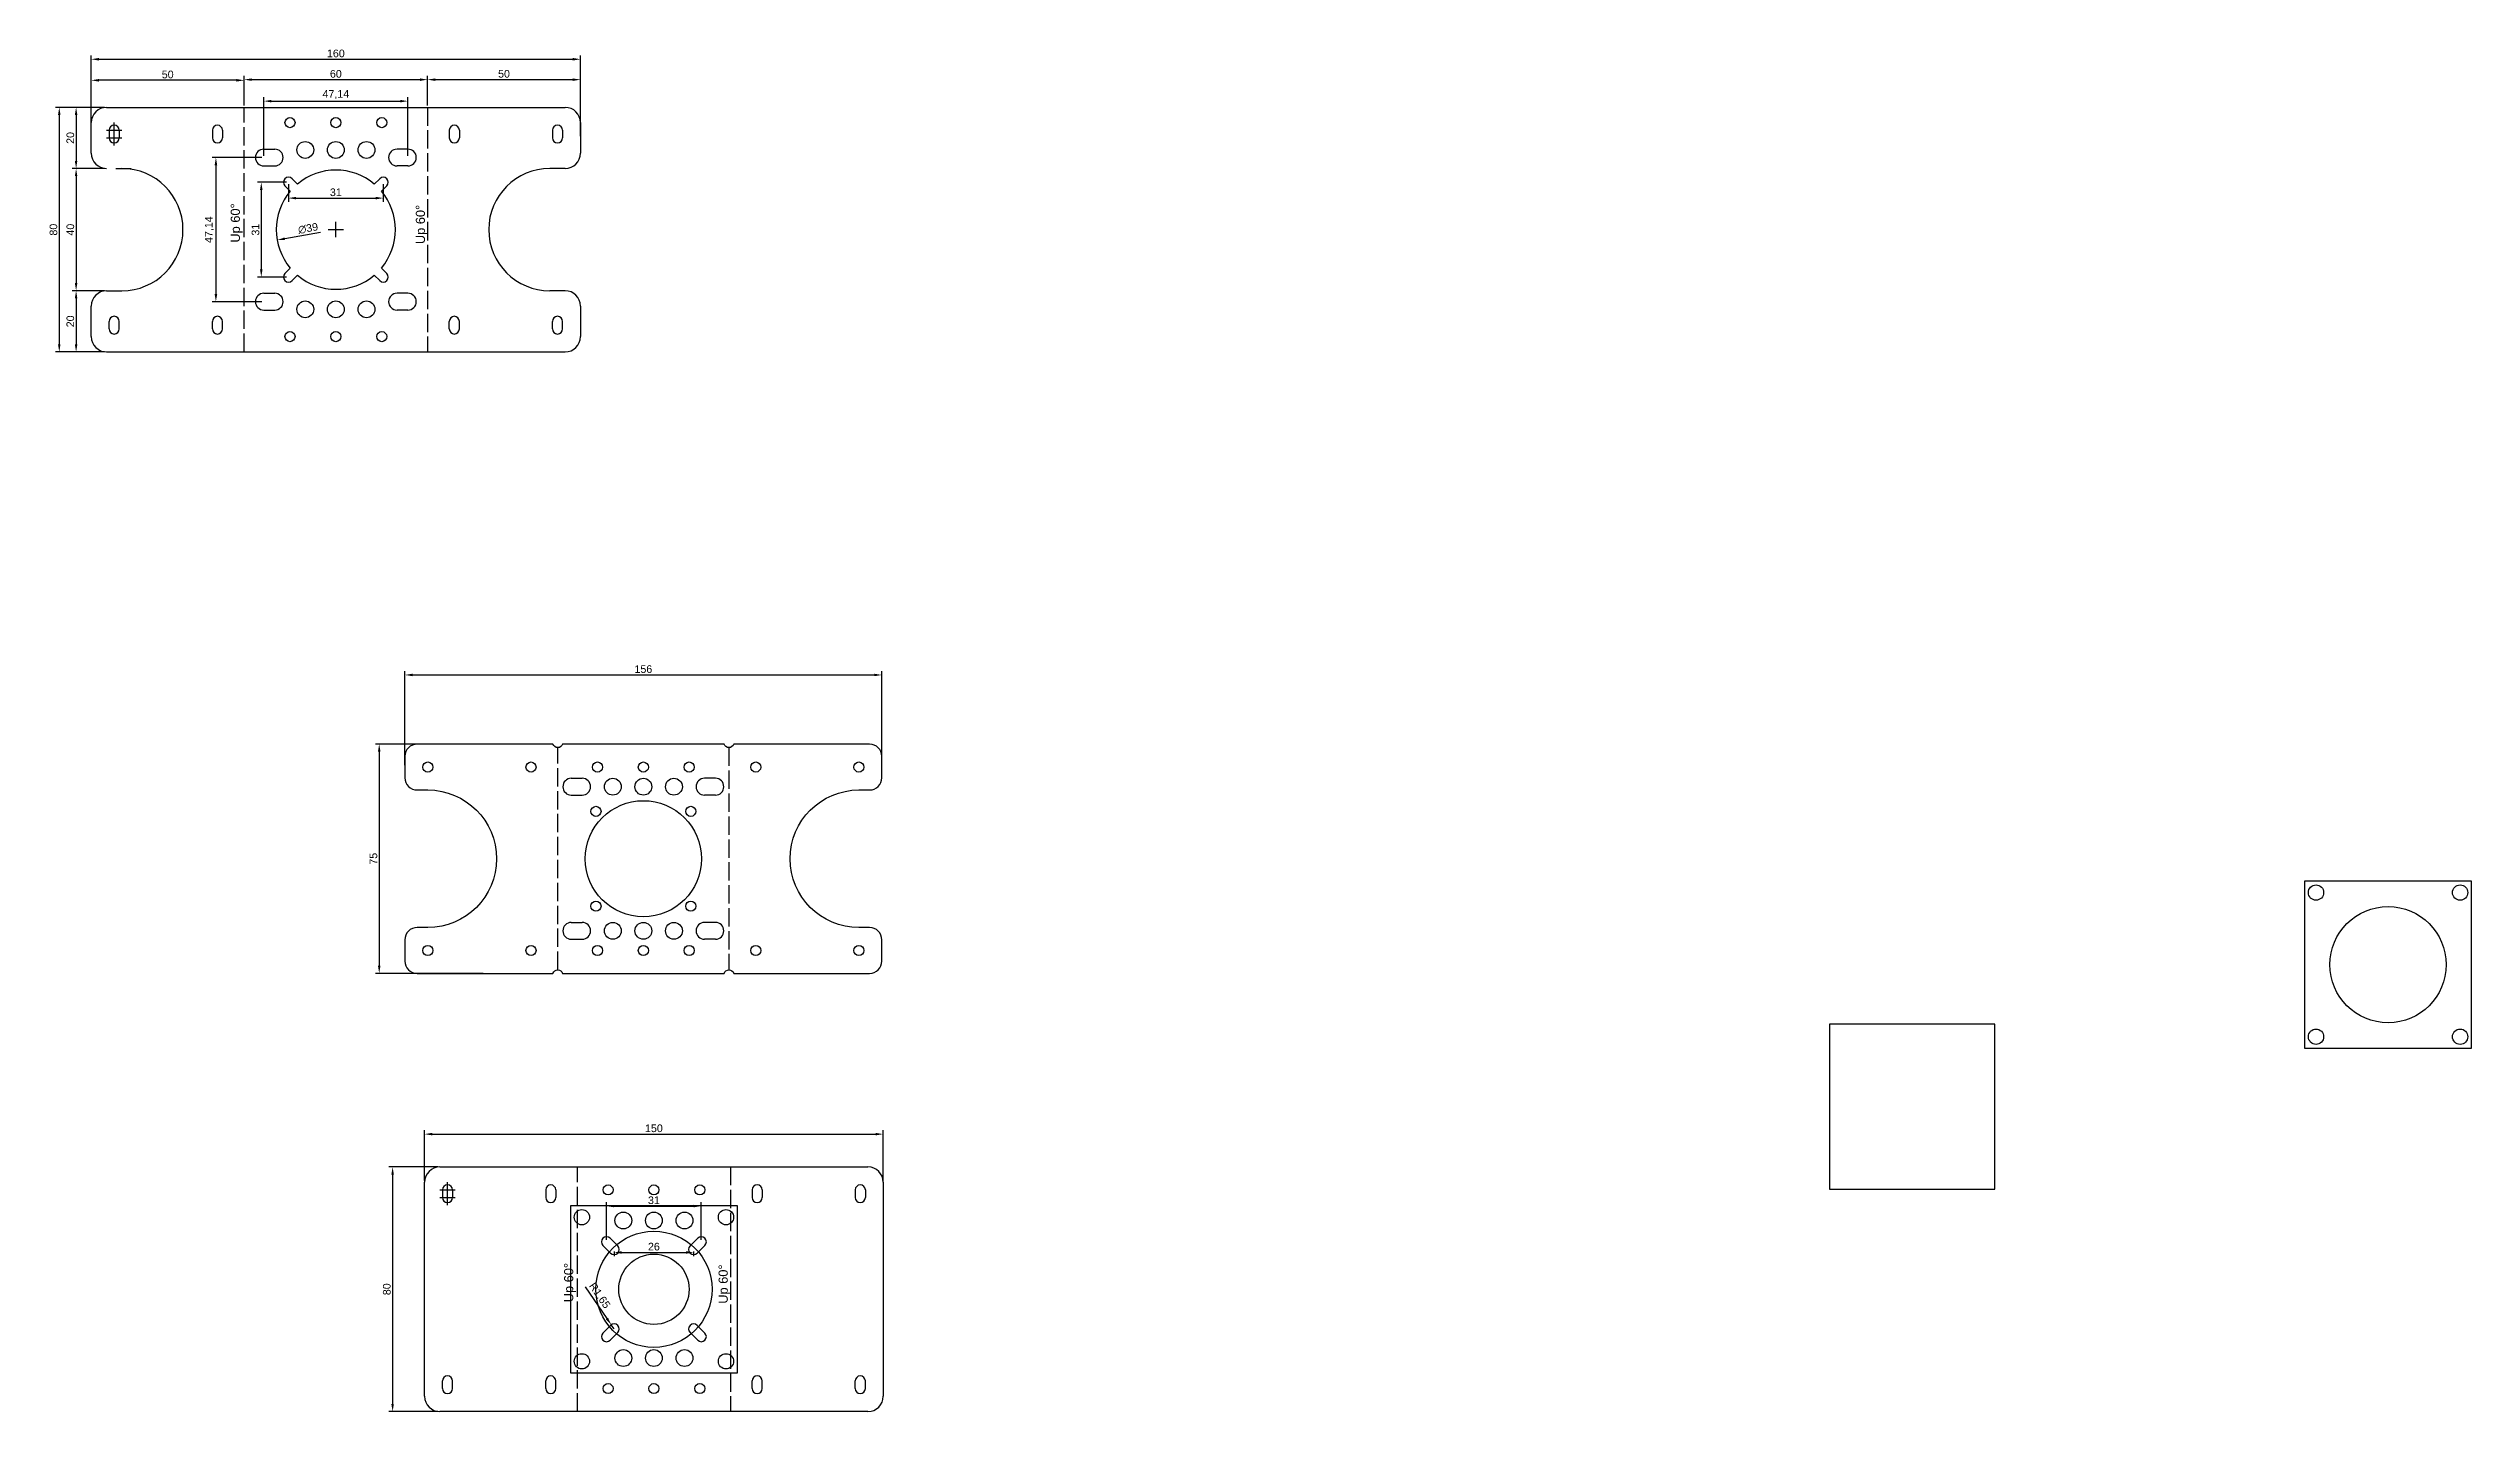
# Model space of a CAD drawing. Header units: millimetres. Extents: x -732 to 1284, y -422 to 234.
# Drawn here: x 492 to 1284, y -212 to 234 of the extents above; entities that cross this region are included whole.
import ezdxf

# ---------------------------------------------------------------- set-up
doc = ezdxf.new("R2010")
doc.units = ezdxf.units.MM
doc.linetypes.add('ACAD_ISO02W100', pattern=[15, 12, -3])
doc.layers.add('BORDER', color=7, linetype='Continuous')
doc.layers.add('outline', color=6, linetype='Continuous')
doc.layers.add('Izmeri', color=1, linetype='Continuous', lineweight=25)
doc.styles.get("Standard").update_dxf_attribs({"font": 'Arial.ttf'})
doc.dimstyles.new('ISO-25', dxfattribs={"dimtxt": 2.5, "dimasz": 2.5, "dimexe": 1.25, "dimexo": 0.625, "dimtad": 1, "dimtxsty": 'Standard', "dimcen": 2.5, "dimadec": 0, "dimazin": 0, "dimtfac": 1, "dimtmove": 0, "dimatfit": 3, "dimfxl": 1, "dimarcsym": 0})

# ---------------------------------------------------------------- blocks, each defined once
blk = doc.blocks.new('*D85')
at = {"layer": 'Defpoints', "color": 0, "transparency": 16777216}
for p in [(510.61, 214.53), (495.15, 134.53), (510.61, 134.53)]:
    blk.add_point(p, dxfattribs=at)
at = {"layer": 'Izmeri', "color": 0, "lineweight": -2, "transparency": 16777216}
for p, q in [((509.99, 214.53), (493.9, 214.53)), ((495.15, 212.03), (495.15, 137.03)), ((509.99, 134.53), (493.9, 134.53))]:
    blk.add_line(p, q, dxfattribs=at)
at = {"layer": 'Izmeri', "color": 0, "transparency": 16777216}
for points in [[(494.73, 212.03), (495.56, 212.03), (495.15, 214.53)], [(494.73, 137.03), (495.56, 137.03), (495.15, 134.53)]]:
    blk.add_solid(points, dxfattribs=at)
at = {"layer": 'Izmeri', "color": 0, "transparency": 16777216, "insert": (493.25, 174.53), "char_height": 2.5, "attachment_point": 5, "rotation": 90}
blk.add_mtext('80', dxfattribs=at)
blk = doc.blocks.new('*D86')
at = {"layer": 'Defpoints', "color": 0, "transparency": 16777216}
for p in [(510.61, 214.53), (500.66, 194.53), (510.61, 194.53)]:
    blk.add_point(p, dxfattribs=at)
at = {"layer": 'Izmeri', "color": 0, "lineweight": -2, "transparency": 16777216}
for p, q in [((509.99, 214.53), (499.41, 214.53)), ((500.66, 212.03), (500.66, 197.03)), ((509.99, 194.53), (499.41, 194.53))]:
    blk.add_line(p, q, dxfattribs=at)
at = {"layer": 'Izmeri', "color": 0, "transparency": 16777216}
for points in [[(500.24, 212.03), (501.07, 212.03), (500.66, 214.53)], [(500.24, 197.03), (501.07, 197.03), (500.66, 194.53)]]:
    blk.add_solid(points, dxfattribs=at)
at = {"layer": 'Izmeri', "color": 0, "transparency": 16777216, "insert": (498.77, 204.53), "char_height": 2.5, "attachment_point": 5, "rotation": 90}
blk.add_mtext('20', dxfattribs=at)
blk = doc.blocks.new('*D87')
at = {"layer": 'Defpoints', "color": 0, "transparency": 16777216}
for p in [(510.61, 194.53), (500.66, 154.53), (510.61, 154.53)]:
    blk.add_point(p, dxfattribs=at)
at = {"layer": 'Izmeri', "color": 0, "lineweight": -2, "transparency": 16777216}
for p, q in [((509.99, 194.53), (499.41, 194.53)), ((500.66, 192.03), (500.66, 157.03)), ((509.99, 154.53), (499.41, 154.53))]:
    blk.add_line(p, q, dxfattribs=at)
at = {"layer": 'Izmeri', "color": 0, "transparency": 16777216}
for points in [[(500.24, 192.03), (501.07, 192.03), (500.66, 194.53)], [(500.24, 157.03), (501.07, 157.03), (500.66, 154.53)]]:
    blk.add_solid(points, dxfattribs=at)
at = {"layer": 'Izmeri', "color": 0, "transparency": 16777216, "insert": (498.77, 174.53), "char_height": 2.5, "attachment_point": 5, "rotation": 90}
blk.add_mtext('40', dxfattribs=at)
blk = doc.blocks.new('*D88')
at = {"layer": 'Defpoints', "color": 0, "transparency": 16777216}
for p in [(510.61, 154.53), (500.66, 134.53), (510.61, 134.53)]:
    blk.add_point(p, dxfattribs=at)
at = {"layer": 'Izmeri', "color": 0, "lineweight": -2, "transparency": 16777216}
for p, q in [((509.99, 154.53), (499.41, 154.53)), ((500.66, 152.03), (500.66, 137.03)), ((509.99, 134.53), (499.41, 134.53))]:
    blk.add_line(p, q, dxfattribs=at)
at = {"layer": 'Izmeri', "color": 0, "transparency": 16777216}
for points in [[(500.24, 152.03), (501.07, 152.03), (500.66, 154.53)], [(500.24, 137.03), (501.07, 137.03), (500.66, 134.53)]]:
    blk.add_solid(points, dxfattribs=at)
at = {"layer": 'Izmeri', "color": 0, "transparency": 16777216, "insert": (498.77, 144.53), "char_height": 2.5, "attachment_point": 5, "rotation": 90}
blk.add_mtext('20', dxfattribs=at)
blk = doc.blocks.new('*D99')
at = {"layer": 'Defpoints', "color": 0, "transparency": 16777216}
for p in [(619.64, -132.09), (604.18, -212.09), (619.64, -212.09)]:
    blk.add_point(p, dxfattribs=at)
at = {"layer": 'Izmeri', "color": 0, "lineweight": -2, "transparency": 16777216}
for p, q in [((619.02, -132.09), (602.93, -132.09)), ((604.18, -134.59), (604.18, -209.59)), ((619.02, -212.09), (602.93, -212.09))]:
    blk.add_line(p, q, dxfattribs=at)
at = {"layer": 'Izmeri', "color": 0, "transparency": 16777216}
for points in [[(603.76, -134.59), (604.59, -134.59), (604.18, -132.09)], [(603.76, -209.59), (604.59, -209.59), (604.18, -212.09)]]:
    blk.add_solid(points, dxfattribs=at)
at = {"layer": 'Izmeri', "color": 0, "transparency": 16777216, "insert": (602.28, -172.09), "char_height": 2.5, "attachment_point": 5, "rotation": 90}
blk.add_mtext('80', dxfattribs=at)
blk = doc.blocks.new('*D103')
at = {"layer": 'Defpoints', "color": 0, "transparency": 16777216}
for p in [(764.64, -121.35), (614.64, -137.09), (764.64, -137.09)]:
    blk.add_point(p, dxfattribs=at)
at = {"layer": 'Izmeri', "color": 0, "lineweight": -2, "transparency": 16777216}
for p, q in [((614.64, -136.47), (614.64, -120.1)), ((617.14, -121.35), (762.14, -121.35)), ((764.64, -136.47), (764.64, -120.1))]:
    blk.add_line(p, q, dxfattribs=at)
at = {"layer": 'Izmeri', "color": 0, "transparency": 16777216}
for points in [[(617.14, -120.93), (617.14, -121.76), (614.64, -121.35)], [(762.14, -120.93), (762.14, -121.76), (764.64, -121.35)]]:
    blk.add_solid(points, dxfattribs=at)
at = {"layer": 'Izmeri', "color": 0, "transparency": 16777216, "insert": (689.64, -119.45), "char_height": 2.5, "attachment_point": 5}
blk.add_mtext('150', dxfattribs=at)
blk = doc.blocks.new('*D111')
at = {"layer": 'Defpoints', "color": 0, "transparency": 16777216}
for p in [(676.64, -159.09), (702.64, -159.09), (702.64, -160.05)]:
    blk.add_point(p, dxfattribs=at)
at = {"layer": 'Izmeri', "color": 0, "lineweight": -2, "transparency": 16777216}
for p, q in [((676.64, -159.72), (676.64, -161.3)), ((679.14, -160.05), (700.14, -160.05)), ((702.64, -159.72), (702.64, -161.3))]:
    blk.add_line(p, q, dxfattribs=at)
at = {"layer": 'Izmeri', "color": 0, "transparency": 16777216}
for points in [[(679.14, -159.64), (679.14, -160.47), (676.64, -160.05)], [(700.14, -159.64), (700.14, -160.47), (702.64, -160.05)]]:
    blk.add_solid(points, dxfattribs=at)
at = {"layer": 'Izmeri', "color": 0, "transparency": 16777216, "insert": (689.64, -158.16), "char_height": 2.5, "attachment_point": 5}
blk.add_mtext('26', dxfattribs=at)
blk = doc.blocks.new('*D112')
at = {"layer": 'Defpoints', "color": 0, "transparency": 16777216}
for p in [(705.14, -144.88), (674.14, -156.59), (705.14, -156.59)]:
    blk.add_point(p, dxfattribs=at)
at = {"layer": 'Izmeri', "color": 0, "lineweight": -2, "transparency": 16777216}
for p, q in [((674.14, -155.97), (674.14, -143.63)), ((676.64, -144.88), (702.64, -144.88)), ((705.14, -155.97), (705.14, -143.63))]:
    blk.add_line(p, q, dxfattribs=at)
at = {"layer": 'Izmeri', "color": 0, "transparency": 16777216}
for points in [[(676.64, -144.46), (676.64, -145.29), (674.14, -144.88)], [(702.64, -144.46), (702.64, -145.29), (705.14, -144.88)]]:
    blk.add_solid(points, dxfattribs=at)
at = {"layer": 'Izmeri', "color": 0, "transparency": 16777216, "insert": (689.64, -142.99), "char_height": 2.5, "attachment_point": 5}
blk.add_mtext('31', dxfattribs=at)
blk = doc.blocks.new('*D114')
at = {"layer": 'Defpoints', "color": 0, "transparency": 16777216}
for p in [(675.71, -183.73), (676.64, -185.09)]:
    blk.add_point(p, dxfattribs=at)
at = {"layer": 'Izmeri', "color": 0, "lineweight": -2, "transparency": 16777216}
for p, q in [((667.15, -171.27), (674.29, -181.67)), ((676.64, -185.09), (675.71, -183.73))]:
    blk.add_line(p, q, dxfattribs=at)
at = {"layer": 'Izmeri', "color": 0, "transparency": 16777216}
blk.add_solid([(674.64, -181.44), (673.95, -181.91), (675.71, -183.73)], dxfattribs=at)
at = {"layer": 'Izmeri', "color": 0, "transparency": 16777216, "insert": (671.77, -174.24), "char_height": 2.5, "attachment_point": 5, "rotation": 304.47274}
blk.add_mtext('R1,65', dxfattribs=at)
blk = doc.blocks.new('*D116')
at = {"color": 0, "lineweight": -2, "transparency": 16777216}
for p, q in [((608.19, -0.64), (608.19, 30.11)), ((610.69, 28.86), (761.69, 28.86)), ((764.19, -0.64), (764.19, 30.11))]:
    blk.add_line(p, q, dxfattribs=at)
at = {"color": 0, "transparency": 16777216}
for points in [[(610.69, 29.28), (610.69, 28.45), (608.19, 28.86)], [(761.69, 29.28), (761.69, 28.45), (764.19, 28.86)]]:
    blk.add_solid(points, dxfattribs=at)
at = {"layer": 'Defpoints', "color": 0, "transparency": 16777216}
for p in [(764.19, 28.86), (608.19, -1.26), (764.19, -1.26)]:
    blk.add_point(p, dxfattribs=at)
at = {"color": 0, "transparency": 16777216, "insert": (686.19, 30.76), "char_height": 2.5, "attachment_point": 5}
blk.add_mtext('156', dxfattribs=at)
blk = doc.blocks.new('*D117')
at = {"color": 0, "lineweight": -2, "transparency": 16777216}
for p, q in [((633.78, 6.24), (598.55, 6.24)), ((599.8, 3.74), (599.8, -66.26)), ((633.78, -68.76), (598.55, -68.76))]:
    blk.add_line(p, q, dxfattribs=at)
at = {"color": 0, "transparency": 16777216}
for points in [[(599.38, 3.74), (600.21, 3.74), (599.8, 6.24)], [(599.38, -66.26), (600.21, -66.26), (599.8, -68.76)]]:
    blk.add_solid(points, dxfattribs=at)
at = {"layer": 'Defpoints', "color": 0, "transparency": 16777216}
for p in [(634.4, 6.24), (599.8, -68.76), (634.4, -68.76)]:
    blk.add_point(p, dxfattribs=at)
at = {"color": 0, "transparency": 16777216, "insert": (597.91, -31.26), "char_height": 2.5, "attachment_point": 5, "rotation": 90}
blk.add_mtext('75', dxfattribs=at)
blk = doc.blocks.new('*D120')
at = {"layer": 'Defpoints', "color": 0, "transparency": 16777216}
for p in [(609.18, 216.57), (562.04, 198.1), (609.18, 198.1)]:
    blk.add_point(p, dxfattribs=at)
at = {"layer": 'Izmeri', "color": 0, "lineweight": -2, "transparency": 16777216}
for p, q in [((562.04, 198.73), (562.04, 217.82)), ((564.54, 216.57), (606.68, 216.57)), ((609.18, 198.73), (609.18, 217.82))]:
    blk.add_line(p, q, dxfattribs=at)
at = {"layer": 'Izmeri', "color": 0, "transparency": 16777216}
for points in [[(564.54, 216.99), (564.54, 216.16), (562.04, 216.57)], [(606.68, 216.99), (606.68, 216.16), (609.18, 216.57)]]:
    blk.add_solid(points, dxfattribs=at)
at = {"layer": 'Izmeri', "color": 0, "transparency": 16777216, "insert": (585.61, 218.71), "char_height": 2.5, "attachment_point": 5}
blk.add_mtext('47,14', dxfattribs=at)
blk = doc.blocks.new('*D121')
at = {"layer": 'Defpoints', "color": 0, "transparency": 16777216}
for p in [(562.04, 198.1), (546.38, 150.96), (562.04, 150.96)]:
    blk.add_point(p, dxfattribs=at)
at = {"layer": 'Izmeri', "color": 0, "lineweight": -2, "transparency": 16777216}
for p, q in [((561.42, 198.1), (545.13, 198.1)), ((546.38, 195.6), (546.38, 153.46)), ((561.42, 150.96), (545.13, 150.96))]:
    blk.add_line(p, q, dxfattribs=at)
at = {"layer": 'Izmeri', "color": 0, "transparency": 16777216}
for points in [[(545.97, 195.6), (546.8, 195.6), (546.38, 198.1)], [(545.97, 153.46), (546.8, 153.46), (546.38, 150.96)]]:
    blk.add_solid(points, dxfattribs=at)
at = {"layer": 'Izmeri', "color": 0, "transparency": 16777216, "insert": (544.25, 174.53), "char_height": 2.5, "attachment_point": 5, "rotation": 90}
blk.add_mtext('47,14', dxfattribs=at)
blk = doc.blocks.new('*D122')
at = {"layer": 'Defpoints', "color": 0, "transparency": 16777216}
for p in [(665.61, 230.27), (505.61, 204.53), (665.61, 204.53)]:
    blk.add_point(p, dxfattribs=at)
at = {"layer": 'Izmeri', "color": 0, "lineweight": -2, "transparency": 16777216}
for p, q in [((505.61, 205.16), (505.61, 231.52)), ((508.11, 230.27), (663.11, 230.27)), ((665.61, 205.16), (665.61, 231.52))]:
    blk.add_line(p, q, dxfattribs=at)
at = {"layer": 'Izmeri', "color": 0, "transparency": 16777216}
for points in [[(508.11, 230.69), (508.11, 229.85), (505.61, 230.27)], [(663.11, 230.69), (663.11, 229.85), (665.61, 230.27)]]:
    blk.add_solid(points, dxfattribs=at)
at = {"layer": 'Izmeri', "color": 0, "transparency": 16777216, "insert": (585.61, 232.16), "char_height": 2.5, "attachment_point": 5}
blk.add_mtext('160', dxfattribs=at)
blk = doc.blocks.new('*D123')
at = {"layer": 'Defpoints', "color": 0, "transparency": 16777216}
for p in [(505.61, 223.38), (555.61, 214.53), (505.61, 204.53)]:
    blk.add_point(p, dxfattribs=at)
at = {"layer": 'Izmeri', "color": 0, "lineweight": -2, "transparency": 16777216}
for p, q in [((505.61, 205.16), (505.61, 224.63)), ((553.11, 223.38), (508.11, 223.38)), ((555.61, 215.16), (555.61, 224.63))]:
    blk.add_line(p, q, dxfattribs=at)
at = {"layer": 'Izmeri', "color": 0, "transparency": 16777216}
for points in [[(508.11, 223.8), (508.11, 222.97), (505.61, 223.38)], [(553.11, 223.8), (553.11, 222.97), (555.61, 223.38)]]:
    blk.add_solid(points, dxfattribs=at)
at = {"layer": 'Izmeri', "color": 0, "transparency": 16777216, "insert": (530.61, 225.27), "char_height": 2.5, "attachment_point": 5}
blk.add_mtext('50', dxfattribs=at)
blk = doc.blocks.new('*D124')
at = {"layer": 'Defpoints', "color": 0, "transparency": 16777216}
for p in [(665.61, 223.6), (615.61, 214.53), (665.61, 204.53)]:
    blk.add_point(p, dxfattribs=at)
at = {"layer": 'Izmeri', "color": 0, "lineweight": -2, "transparency": 16777216}
for p, q in [((615.61, 215.16), (615.61, 224.85)), ((618.11, 223.6), (663.11, 223.6)), ((665.61, 205.16), (665.61, 224.85))]:
    blk.add_line(p, q, dxfattribs=at)
at = {"layer": 'Izmeri', "color": 0, "transparency": 16777216}
for points in [[(618.11, 224.01), (618.11, 223.18), (615.61, 223.6)], [(663.11, 224.01), (663.11, 223.18), (665.61, 223.6)]]:
    blk.add_solid(points, dxfattribs=at)
at = {"layer": 'Izmeri', "color": 0, "transparency": 16777216, "insert": (640.61, 225.49), "char_height": 2.5, "attachment_point": 5}
blk.add_mtext('50', dxfattribs=at)
blk = doc.blocks.new('*D129')
at = {"layer": 'Defpoints', "color": 0, "transparency": 16777216}
for p in [(570.11, 190.03), (601.11, 190.03), (601.11, 184.85)]:
    blk.add_point(p, dxfattribs=at)
at = {"layer": 'Izmeri', "color": 0, "lineweight": -2, "transparency": 16777216}
for p, q in [((570.11, 189.41), (570.11, 183.6)), ((572.61, 184.85), (598.61, 184.85)), ((601.11, 189.41), (601.11, 183.6))]:
    blk.add_line(p, q, dxfattribs=at)
at = {"layer": 'Izmeri', "color": 0, "transparency": 16777216}
for points in [[(572.61, 185.26), (572.61, 184.43), (570.11, 184.85)], [(598.61, 185.26), (598.61, 184.43), (601.11, 184.85)]]:
    blk.add_solid(points, dxfattribs=at)
at = {"layer": 'Izmeri', "color": 0, "transparency": 16777216, "insert": (585.61, 186.74), "char_height": 2.5, "attachment_point": 5}
blk.add_mtext('31', dxfattribs=at)
blk = doc.blocks.new('*D130')
at = {"layer": 'Defpoints', "color": 0, "transparency": 16777216}
for p in [(570.11, 190.03), (561.22, 159.03), (570.11, 159.03)]:
    blk.add_point(p, dxfattribs=at)
at = {"layer": 'Izmeri', "color": 0, "lineweight": -2, "transparency": 16777216}
for p, q in [((569.49, 190.03), (559.97, 190.03)), ((561.22, 187.53), (561.22, 161.53)), ((569.49, 159.03), (559.97, 159.03))]:
    blk.add_line(p, q, dxfattribs=at)
at = {"layer": 'Izmeri', "color": 0, "transparency": 16777216}
for points in [[(560.81, 187.53), (561.64, 187.53), (561.22, 190.03)], [(560.81, 161.53), (561.64, 161.53), (561.22, 159.03)]]:
    blk.add_solid(points, dxfattribs=at)
at = {"layer": 'Izmeri', "color": 0, "transparency": 16777216, "insert": (559.33, 174.53), "char_height": 2.5, "attachment_point": 5, "rotation": 90}
blk.add_mtext('31', dxfattribs=at)
blk = doc.blocks.new('*D131')
at = {"layer": 'Defpoints', "color": 0, "transparency": 16777216}
for p in [(604.81, 177.95), (566.41, 171.12)]:
    blk.add_point(p, dxfattribs=at)
at = {"layer": 'Izmeri', "color": 0, "lineweight": -2, "transparency": 16777216}
blk.add_line((580.57, 173.64), (568.88, 171.56), dxfattribs=at)
at = {"layer": 'Izmeri', "color": 0, "transparency": 16777216}
blk.add_solid([(568.8, 171.97), (568.95, 171.15), (566.41, 171.12)], dxfattribs=at)
at = {"layer": 'Izmeri', "color": 0, "transparency": 16777216, "insert": (576.52, 174.94), "char_height": 2.5, "attachment_point": 5, "rotation": 10.08023}
blk.add_mtext('∅39', dxfattribs=at)
blk = doc.blocks.new('*D134')
at = {"layer": 'Defpoints', "color": 0, "transparency": 16777216}
for p in [(615.61, 223.6), (555.61, 214.53), (615.61, 214.53)]:
    blk.add_point(p, dxfattribs=at)
at = {"layer": 'Izmeri', "color": 0, "lineweight": -2, "transparency": 16777216}
for p, q in [((555.61, 215.16), (555.61, 224.85)), ((558.11, 223.6), (613.11, 223.6)), ((615.61, 215.16), (615.61, 224.85))]:
    blk.add_line(p, q, dxfattribs=at)
at = {"layer": 'Izmeri', "color": 0, "transparency": 16777216}
for points in [[(558.11, 224.01), (558.11, 223.18), (555.61, 223.6)], [(613.11, 224.01), (613.11, 223.18), (615.61, 223.6)]]:
    blk.add_solid(points, dxfattribs=at)
at = {"layer": 'Izmeri', "color": 0, "transparency": 16777216, "insert": (585.61, 225.49), "char_height": 2.5, "attachment_point": 5}
blk.add_mtext('60', dxfattribs=at)

msp = doc.modelspace()

# ---------------------------------------------------------------- linework, layer by layer
for p, q in [((510.614, 214.535), (660.614, 214.535)), ((511.464, 207.035), (511.464, 204.535)), ((514.764, 207.035), (514.764, 204.535)), ((545.214, 207.035), (545.214, 204.535)), ((548.514, 207.035), (548.514, 204.535)), ((622.714, 207.035), (622.714, 204.535)), ((626.014, 207.035), (626.014, 204.535)), ((656.464, 207.035), (656.464, 204.535)), ((659.764, 207.035), (659.764, 204.535)), ((562.044, 200.855), (565.614, 200.855)), ((609.184, 200.855), (605.614, 200.855)), ((562.044, 195.355), (565.614, 195.355)), ((571.281, 191.202), (573.042, 189.441)), ((599.947, 191.202), (598.186, 189.441)), ((609.184, 195.355), (605.614, 195.355)), ((570.708, 187.107), (568.947, 188.868)), ((600.52, 187.107), (602.281, 188.868)), ((570.708, 161.963), (568.947, 160.202)), ((571.281, 157.868), (573.042, 159.629)), ((599.947, 157.868), (598.186, 159.629)), ((600.52, 161.963), (602.281, 160.202)), ((562.044, 153.715), (565.614, 153.715)), ((609.184, 153.715), (605.614, 153.715)), ((511.464, 142.035), (511.464, 144.535)), ((514.764, 142.035), (514.764, 144.535)), ((545.214, 142.035), (545.214, 144.535)), ((548.514, 142.035), (548.514, 144.535)), ((562.044, 148.215), (565.614, 148.215)), ((609.184, 148.215), (605.614, 148.215)), ((622.714, 142.035), (622.714, 144.535)), ((626.014, 142.035), (626.014, 144.535)), ((656.464, 142.035), (656.464, 144.535)), ((659.764, 142.035), (659.764, 144.535)), ((510.614, 134.535), (660.614, 134.535)), ((662.621, -4.942), (666.191, -4.942)), ((709.761, -4.942), (706.191, -4.942)), ((662.621, -10.442), (666.191, -10.442)), ((709.761, -10.442), (706.191, -10.442)), ((662.621, -52.082), (666.191, -52.082)), ((709.761, -52.082), (706.191, -52.082)), ((662.621, -57.582), (666.191, -57.582)), ((709.761, -57.582), (706.191, -57.582)), ((620.493, -139.594), (620.493, -142.094)), ((623.793, -139.594), (623.793, -142.094)), ((654.243, -139.594), (654.243, -142.094)), ((657.543, -139.594), (657.543, -142.094)), ((721.743, -139.594), (721.743, -142.094)), ((725.043, -139.594), (725.043, -142.094)), ((755.493, -139.594), (755.493, -142.094)), ((758.793, -139.594), (758.793, -142.094)), ((672.976, -157.761), (675.476, -160.261)), ((677.81, -157.927), (675.31, -155.427)), ((701.476, -157.927), (703.976, -155.427)), ((706.31, -157.761), (703.81, -160.261)), ((672.976, -186.427), (675.476, -183.927)), ((677.81, -186.261), (675.31, -188.761)), ((701.476, -186.261), (703.976, -188.761)), ((706.31, -186.427), (703.81, -183.927)), ((620.493, -204.594), (620.493, -202.094)), ((623.793, -204.594), (623.793, -202.094)), ((654.243, -204.594), (654.243, -202.094)), ((657.543, -204.594), (657.543, -202.094)), ((721.743, -204.594), (721.743, -202.094)), ((725.043, -204.594), (725.043, -202.094)), ((755.493, -204.594), (755.493, -202.094)), ((758.793, -204.594), (758.793, -202.094))]:
    msp.add_line(p, q)
for points in [[(1229.541, -93.206), (1284.141, -93.206), (1284.141, -38.606), (1229.541, -38.606)], [(662.343, -199.394), (716.943, -199.394), (716.943, -144.794), (662.343, -144.794)]]:
    msp.add_lwpolyline(points, close=True)
for centre, radius in [((570.614, 209.535), 1.65), ((585.614, 209.535), 1.65), ((600.614, 209.535), 1.65), ((575.614, 200.605), 2.75), ((585.614, 200.605), 2.75), ((595.614, 200.605), 2.75), ((575.614, 148.465), 2.75), ((585.614, 148.465), 2.75), ((595.614, 148.465), 2.75), ((570.614, 139.535), 1.65), ((585.614, 139.535), 1.65), ((600.614, 139.535), 1.65), ((686.191, -31.262), 19), ((1233.271, -42.336), 2.5), ((1256.841, -65.906), 19), ((1280.411, -42.336), 2.5), ((1233.271, -89.476), 2.5), ((1280.411, -89.476), 2.5), ((674.643, -139.594), 1.65), ((689.643, -139.594), 1.65), ((704.643, -139.594), 1.65), ((666.073, -148.524), 2.5), ((713.213, -148.524), 2.5), ((689.643, -172.094), 19), ((666.073, -195.664), 2.5), ((713.213, -195.664), 2.5), ((674.643, -204.594), 1.65), ((689.643, -204.594), 1.65), ((704.643, -204.594), 1.65)]:
    msp.add_circle(centre, radius)
for centre, radius, start, end in [((562.044, 198.105), 2.75, 90, 270), ((565.614, 198.105), 2.75, 270, 90), ((605.614, 198.105), 2.75, 90, 270), ((609.184, 198.105), 2.75, 270, 90), ((515.614, 174.535), 20, 270, 90), ((570.114, 190.035), 1.65, 45, 225), ((585.614, 174.535), 19.5, 49.853908, 130.146092), ((601.114, 190.035), 1.65, 315, 135), ((655.614, 174.535), 20, 90, 270), ((585.614, 174.535), 19.5, 139.853908, 220.146092), ((585.614, 174.535), 19.5, 319.853908, 40.146092), ((570.114, 159.035), 1.65, 135, 315), ((585.614, 174.535), 19.5, 229.853908, 310.146092), ((601.114, 159.035), 1.65, 225, 45), ((562.044, 150.965), 2.75, 90, 270), ((565.614, 150.965), 2.75, 270, 90), ((605.614, 150.965), 2.75, 90, 270), ((609.184, 150.965), 2.75, 270, 90)]:
    msp.add_arc(centre, radius, start, end)
at = {"layer": 'BORDER', "linetype": 'ACAD_ISO02W100', "ltscale": 0.5}
for p, q in [((555.614, 134.535), (555.614, 214.535)), ((615.614, 214.535), (615.614, 134.535)), ((658.191, -67.612), (658.191, 5.088)), ((714.191, 5.088), (714.191, -67.612)), ((664.643, -212.094), (664.643, -132.094)), ((714.643, -132.094), (714.643, -212.094))]:
    msp.add_line(p, q, dxfattribs=at)
at = {"layer": 'BORDER'}
for p, q in [((505.614, 199.535), (505.614, 209.535)), ((665.614, 209.535), (665.614, 199.535)), ((513.614, 194.535), (518.614, 194.535)), ((660.614, 194.535), (655.614, 194.535)), ((510.614, 154.535), (515.614, 154.535)), ((660.614, 154.535), (655.614, 154.535)), ((505.614, 139.535), (505.614, 149.535)), ((665.614, 149.535), (665.614, 139.535)), ((619.643, -132.094), (759.643, -132.094)), ((614.643, -207.094), (614.643, -137.094)), ((764.643, -137.094), (764.643, -207.094)), ((759.643, -212.094), (619.643, -212.094))]:
    msp.add_line(p, q, dxfattribs=at)
for centre, radius in [((679.643, -149.594), 2.75), ((689.643, -149.594), 2.75), ((699.643, -149.594), 2.75), ((689.643, -172.094), 11.5), ((679.643, -194.594), 2.75), ((689.643, -194.594), 2.75), ((699.643, -194.594), 2.75)]:
    msp.add_circle(centre, radius, dxfattribs=at)
for centre, radius, start, end in [((510.614, 209.535), 5, 90, 180), ((660.614, 209.535), 5, 0, 90), ((513.114, 207.035), 1.65, 0, 180), ((546.864, 207.035), 1.65, 0, 180), ((624.364, 207.035), 1.65, 0, 180), ((658.114, 207.035), 1.65, 0, 180), ((510.614, 199.535), 5, 180, 270), ((513.114, 204.535), 1.65, 180, 0), ((546.864, 204.535), 1.65, 180, 0), ((624.364, 204.535), 1.65, 180, 0), ((658.114, 204.535), 1.65, 180, 0), ((660.614, 199.535), 5, 270, 0), ((510.614, 149.535), 5, 90, 180), ((660.614, 149.535), 5, 0, 90), ((513.114, 144.535), 1.65, 0, 180), ((546.864, 144.535), 1.65, 0, 180), ((624.364, 144.535), 1.65, 0, 180), ((658.114, 144.535), 1.65, 0, 180), ((510.614, 139.535), 5, 180, 270), ((513.114, 142.035), 1.65, 180, 0), ((546.864, 142.035), 1.65, 180, 0), ((624.364, 142.035), 1.65, 180, 0), ((658.114, 142.035), 1.65, 180, 0), ((660.614, 139.535), 5, 270, 0), ((619.643, -137.094), 5, 90, 180), ((759.643, -137.094), 5, 0, 90), ((622.143, -139.594), 1.65, 0, 180), ((622.143, -142.094), 1.65, 180, 0), ((655.893, -139.594), 1.65, 0, 180), ((655.893, -142.094), 1.65, 180, 0), ((723.393, -139.594), 1.65, 0, 180), ((723.393, -142.094), 1.65, 180, 0), ((757.143, -139.594), 1.65, 0, 180), ((757.143, -142.094), 1.65, 180, 0), ((674.143, -156.594), 1.65, 45, 225), ((676.643, -159.094), 1.65, 225, 45), ((702.643, -159.094), 1.65, 135, 315), ((705.143, -156.594), 1.65, 315, 135), ((674.143, -187.594), 1.65, 135, 315), ((676.643, -185.094), 1.65, 315, 135), ((702.643, -185.094), 1.65, 45, 225), ((705.143, -187.594), 1.65, 225, 45), ((622.143, -202.094), 1.65, 0, 180), ((622.143, -204.594), 1.65, 180, 0), ((655.893, -202.094), 1.65, 0, 180), ((655.893, -204.594), 1.65, 180, 0), ((723.393, -202.094), 1.65, 0, 180), ((723.393, -204.594), 1.65, 180, 0), ((757.143, -202.094), 1.65, 0, 180), ((757.143, -204.594), 1.65, 180, 0), ((619.643, -207.094), 5, 180, 270), ((759.643, -207.094), 5, 270, 0)]:
    msp.add_arc(centre, radius, start, end, dxfattribs=at)
at = {"layer": 'Izmeri'}
for p, q in [((510.614, 207.035), (515.614, 207.035)), ((513.114, 204.535), (513.114, 209.535)), ((513.114, 202.035), (513.114, 207.035)), ((510.614, 204.535), (515.614, 204.535)), ((583.114, 174.535), (588.114, 174.535)), ((585.614, 172.035), (585.614, 177.035)), ((619.643, -139.594), (624.643, -139.594)), ((619.643, -142.094), (624.643, -142.094)), ((622.143, -142.094), (622.143, -137.094)), ((622.143, -144.594), (622.143, -139.594))]:
    msp.add_line(p, q, dxfattribs=at)
msp.add_lwpolyline([(1074.187, -139.351), (1128.187, -139.351), (1128.187, -85.351), (1074.187, -85.351)], close=True, dxfattribs=at)
at = {"layer": 'outline'}
msp.add_lwpolyline([(756.691, -8.762), (760.191, -8.762, 0.4142136), (764.191, -4.762), (764.191, 2.238, 0.4142136), (760.191, 6.238), (715.764, 6.238, -0.7313575), (712.619, 6.238), (686.191, 6.238), (659.764, 6.238, -0.7313575), (656.619, 6.238), (612.191, 6.238, 0.4142136), (608.191, 2.238), (608.191, -4.762, 0.4142136), (612.191, -8.762), (615.691, -8.762, -1), (615.691, -53.762), (612.191, -53.762, 0.4142136), (608.191, -57.762), (608.191, -64.762, 0.4142136), (612.191, -68.762), (656.619, -68.762, -0.7313575), (659.764, -68.762), (686.191, -68.762), (712.619, -68.762, -0.7313575), (715.764, -68.762), (760.191, -68.762, 0.4142136), (764.191, -64.762), (764.191, -57.762, 0.4142136), (760.191, -53.762), (756.691, -53.762, -1)], format="xyb", close=True, dxfattribs=at)
for centre, radius in [((615.691, -1.262), 1.65), ((649.441, -1.262), 1.65), ((671.191, -1.262), 1.65), ((686.191, -1.262), 1.65), ((701.191, -1.262), 1.65), ((722.941, -1.262), 1.65), ((756.691, -1.262), 1.65), ((676.191, -7.692), 2.75), ((686.191, -7.692), 2.75), ((696.191, -7.692), 2.75), ((670.691, -15.762), 1.65), ((701.691, -15.762), 1.65), ((670.691, -46.762), 1.65), ((701.691, -46.762), 1.65), ((676.191, -54.832), 2.75), ((686.191, -54.832), 2.75), ((696.191, -54.832), 2.75), ((615.691, -61.262), 1.65), ((649.441, -61.262), 1.65), ((671.191, -61.262), 1.65), ((686.191, -61.262), 1.65), ((701.191, -61.262), 1.65), ((722.941, -61.262), 1.65), ((756.691, -61.262), 1.65)]:
    msp.add_circle(centre, radius, dxfattribs=at)
for centre, start, end in [((662.621, -7.692), 90, 270), ((666.191, -7.692), 270, 90), ((706.191, -7.692), 90, 270), ((709.761, -7.692), 270, 90), ((662.621, -54.832), 90, 270), ((666.191, -54.832), 270, 90), ((706.191, -54.832), 90, 270), ((709.761, -54.832), 270, 90)]:
    msp.add_arc(centre, 2.75, start, end, dxfattribs=at)

# ---------------------------------------------------------------- texts
at = {"layer": 'Izmeri'}
for p in [(554.225, 170.288), (614.761, 169.795), (663.254, -176.342), (713.79, -176.834)]:
    msp.add_text('Up 60%%D', height=3, rotation=90, dxfattribs=at).set_placement(p)

# ---------------------------------------------------------------- dimensions: what is measured, and where the dimension line sits
dim = msp.add_linear_dim(base=(764.191, 28.863), p1=(608.191, -1.262), p2=(764.191, -1.262), dimstyle='ISO-25')
dim.commit()
dim.dimension.update_dxf_attribs({"geometry": '*D116', "text_midpoint": (686.191, 30.755)})
dim = msp.add_linear_dim(base=(599.797, -68.762), p1=(634.405, 6.238), p2=(634.405, -68.762), angle=90, dimstyle='ISO-25')
dim.commit()
dim.dimension.update_dxf_attribs({"geometry": '*D117', "text_midpoint": (597.905, -31.262)})
for base, p1, p2, picture, middle in [((665.614, 230.271), (505.614, 204.535), (665.614, 204.535), '*D122', (585.614, 232.163)), ((505.614, 223.382), (555.614, 214.535), (505.614, 204.535), '*D123', (530.614, 225.274)), ((615.614, 223.597), (555.614, 214.535), (615.614, 214.535), '*D134', (585.614, 225.489)), ((665.614, 223.597), (615.614, 214.535), (665.614, 204.535), '*D124', (640.614, 225.489)), ((601.114, 184.845), (570.114, 190.035), (601.114, 190.035), '*D129', (585.614, 186.737)), ((764.643, -121.346), (614.643, -137.094), (764.643, -137.094), '*D103', (689.643, -119.454)), ((702.643, -160.054), (676.643, -159.094), (702.643, -159.094), '*D111', (689.643, -158.162))]:
    dim = msp.add_linear_dim(base=base, p1=p1, p2=p2, dimstyle='ISO-25', dxfattribs=at)
    dim.commit()
    dim.dimension.update_dxf_attribs({"geometry": picture, "text_midpoint": middle})
for base, p1, p2, picture, middle in [((495.147, 134.535), (510.614, 214.535), (510.614, 134.535), '*D85', (493.254, 174.535)), ((500.658, 194.535), (510.614, 214.535), (510.614, 194.535), '*D86', (498.766, 204.535)), ((500.658, 154.535), (510.614, 194.535), (510.614, 154.535), '*D87', (498.766, 174.535)), ((546.383, 150.965), (562.044, 198.105), (562.044, 150.965), '*D121', (544.253, 174.535)), ((561.224, 159.035), (570.114, 190.035), (570.114, 159.035), '*D130', (559.332, 174.535)), ((500.658, 134.535), (510.614, 154.535), (510.614, 134.535), '*D88', (498.766, 144.535)), ((604.176, -212.094), (619.643, -132.094), (619.643, -212.094), '*D99', (602.284, -172.094))]:
    dim = msp.add_linear_dim(base=base, p1=p1, p2=p2, angle=90, dimstyle='ISO-25', dxfattribs=at)
    dim.commit()
    dim.dimension.update_dxf_attribs({"geometry": picture, "text_midpoint": middle})
for base, p1, p2, picture, middle in [((609.184, 216.575), (562.044, 198.105), (609.184, 198.105), '*D120', (585.614, 216.575)), ((705.143, -144.877), (674.143, -156.594), (705.143, -156.594), '*D112', (689.643, -144.877))]:
    dim = msp.add_linear_dim(base=base, p1=p1, p2=p2, dimstyle='ISO-25', dxfattribs=at)
    dim.commit()
    dim.dimension.update_dxf_attribs({"geometry": picture, "text_midpoint": middle, "dimtype": 160})
dim = msp.add_diameter_dim_2p(p1=(604.813, 177.948), p2=(566.415, 171.122), dimstyle='ISO-25', dxfattribs=at)
dim.commit()
dim.dimension.update_dxf_attribs({"geometry": '*D131', "text_midpoint": (576.866, 172.98), "dimtype": 163})
dim = msp.add_radius_dim(center=(676.643, -185.094), mpoint=(675.709, -183.734), dimstyle='ISO-25', dxfattribs=at)
dim.commit()
dim.dimension.update_dxf_attribs({"geometry": '*D114', "text_midpoint": (671.772, -174.235)})

doc.saveas('drawing.dxf')
